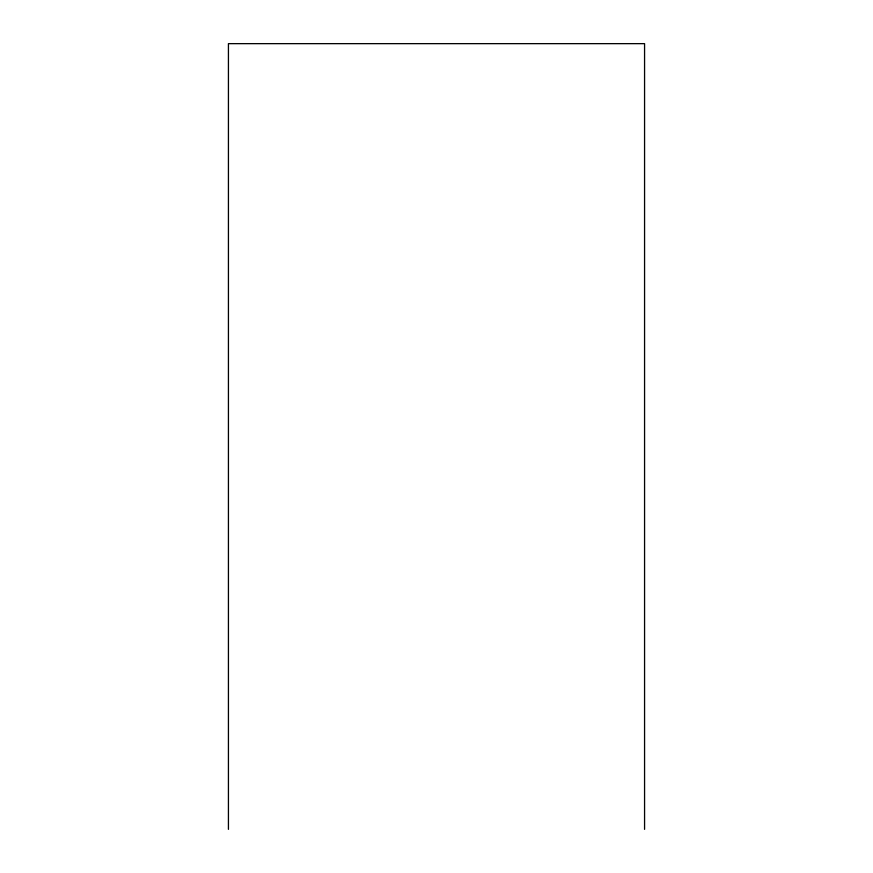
<?xml version="1.0" encoding="UTF-8"?>
<svg xmlns="http://www.w3.org/2000/svg" width="873" height="873" viewBox="0 0 873 873"><rect width="100%" height="100%" fill="white"/><g stroke="black" fill="none" stroke-linecap="round" stroke-linejoin="round"><path stroke-width="1.31" d="M644.569 829.35L644.569 43.65L228.431 43.65L228.431 829.35"/></g></svg>
